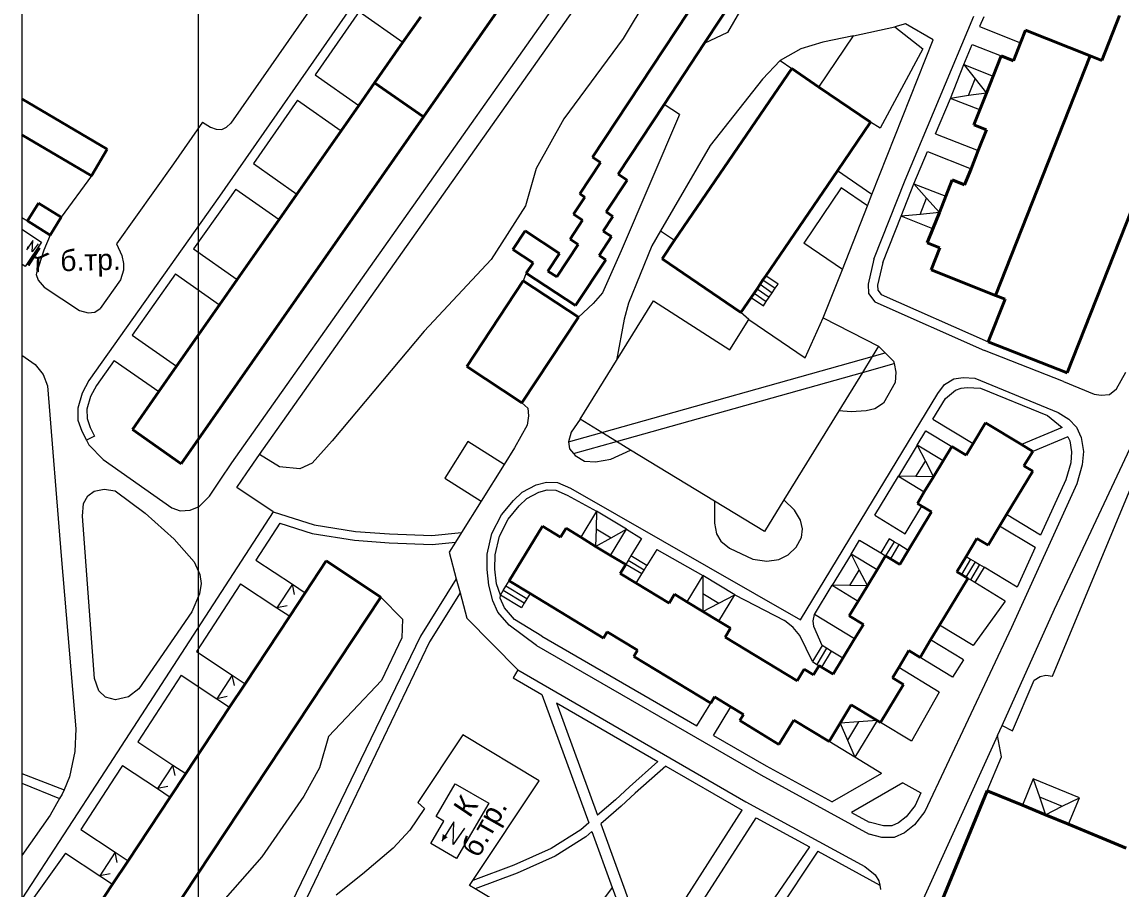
# Model space of a CAD drawing. Extents: x 1000 to 4000, y -5000 to -1000.
# Drawn here: x 1000 to 1208.1, y -3990 to -3826 of the extents above; entities that cross this region are included whole.
import ezdxf
from ezdxf.enums import TextEntityAlignment as Align

# ---------------------------------------------------------------- set-up
doc = ezdxf.new("R2010")
doc.units = 0
doc.header["$MEASUREMENT"] = 0
for name, color, linetype in [('1', 7, 'CONTINUOUS'), ('11', 7, 'CONTINUOUS'), ('16', 7, 'CONTINUOUS'), ('17', 7, 'CONTINUOUS'), ('24', 7, 'CONTINUOUS'), ('40', 7, 'CONTINUOUS'), ('6', 7, 'CONTINUOUS'), ('7', 7, 'CONTINUOUS'), ('границы команд_1', 10, 'CONTINUOUS')]:
    doc.layers.add(name, color=color, linetype=linetype)
doc.styles.get("Standard").update_dxf_attribs({"font": 'txt', "height": 0.2})

msp = doc.modelspace()

# ---------------------------------------------------------------- linework, layer by layer
at = {"layer": '1', "color": 253, "linetype": 'Continuous', "lineweight": 0}
msp.add_line((1000, -3000), (1000, -4000), dxfattribs=at)
at = {"layer": '11', "color": 253, "linetype": 'Continuous', "lineweight": 0}
for p, q in [((1157.43, -3828.62), (1165.27, -3826.88)), ((1165.27, -3826.88), (1170.57, -3831.07)), ((1150.86, -3838.28), (1157.43, -3828.62)), ((1170.57, -3831.07), (1162.5, -3846.09)), ((1162.5, -3846.09), (1160.64, -3844.94)), ((1013.16, -3855.08), (1007.42, -3862.93)), ((1000, -3862.99), (1001.04, -3863.6)), ((1112.55, -3890.03), (1119.54, -3878.75)), ((1119.54, -3878.75), (1134.03, -3888)), ((1134.03, -3888), (1137.59, -3882.3)), ((1137.59, -3882.3), (1148.28, -3889.54)), ((1148.28, -3889.54), (1151.71, -3881.95)), ((1162.17, -3887.29), (1160.94, -3889.29)), ((1105.65, -3901.16), (1112.55, -3890.03)), ((1160.94, -3889.29), (1159.1, -3892.28)), ((1159.1, -3892.28), (1154.63, -3899.53)), ((1195.5, -3937.1), (1214.5, -3896.54)), ((1109.78, -3903.67), (1105.65, -3901.16)), ((1154.63, -3899.53), (1144.25, -3916.39)), ((1112.56, -3905.36), (1109.78, -3903.67)), ((1115.2, -3906.97), (1112.56, -3905.36)), ((1131.09, -3916.63), (1115.2, -3906.97)), ((1140.56, -3922.39), (1131.09, -3916.63)), ((1144.25, -3916.39), (1140.56, -3922.39)), ((1185.54, -3959.11), (1195.5, -3937.1)), ((1184.69, -3961), (1185.54, -3959.11))]:
    msp.add_line(p, q, dxfattribs=at)
msp.add_point((1184.69, -3961), dxfattribs=at)
at = {"layer": '16', "color": 253, "linetype": 'Continuous', "lineweight": 0}
for p, q in [((1000, -3865.17), (1003.69, -3867.61)), ((1003.69, -3867.61), (1000.63, -3872.24)), ((1002.04, -3867.31), (1000.87, -3869.11)), ((1001.93, -3869.44), (1002.04, -3867.31)), ((1003.05, -3867.94), (1001.93, -3869.44)), ((1000.63, -3872.24), (1000, -3871.82)), ((1078.4, -3976.31), (1082.01, -3970.12)), ((1082.01, -3970.12), (1088.37, -3973.82)), ((1088.37, -3973.82), (1082.28, -3984.29)), ((1077.4, -3981.46), (1079.89, -3977.18)), ((1079.89, -3977.18), (1078.4, -3976.31)), ((1081.73, -3977.35), (1079.49, -3981)), ((1081.63, -3981.6), (1081.73, -3977.35)), ((1083.76, -3978.54), (1081.63, -3981.6)), ((1082.28, -3984.29), (1077.4, -3981.46))]:
    msp.add_line(p, q, dxfattribs=at)
for points in [[(1000.87, -3869.11), (1001.43, -3868.74), (1000.98, -3868.43)], [(1079.49, -3981), (1080.59, -3980.24), (1079.67, -3979.65)]]:
    msp.add_solid(points, dxfattribs=at)
at = {"layer": '24', "color": 253, "linetype": 'Continuous', "lineweight": 0}
for p, q in [((1108.58, -3756.66), (1037.4, -3858.95)), ((1039.71, -3909.38), (1129.96, -3781.64)), ((1044.99, -3907.85), (1132.3, -3784.28)), ((1143.6, -3810.7), (1133.55, -3827.94)), ((1060.8, -3814.57), (1039.55, -3845.1)), ((1063.83, -3824), (1055.5, -3835.98)), ((1063.83, -3824), (1072.13, -3829.79)), ((1167.27, -3826.3), (1165.27, -3826.88)), ((1167.2, -3855.89), (1180.2, -3824.88)), ((1172.48, -3829.35), (1167.27, -3826.3)), ((1182.13, -3825.02), (1181.27, -3826.84)), ((1133.55, -3827.94), (1129.18, -3830.06)), ((1181.27, -3826.84), (1189.07, -3829.91)), ((1151.65, -3829.8), (1147.46, -3831.07)), ((1157.43, -3828.62), (1151.65, -3829.8)), ((1160.92, -3858.61), (1172.48, -3829.35)), ((1178.32, -3834.03), (1179.91, -3830.24)), ((1179.91, -3830.24), (1185.36, -3832.39)), ((1147.46, -3831.07), (1143.54, -3833.28)), ((1143.54, -3833.28), (1140.2, -3836.76)), ((1143.54, -3833.28), (1145.72, -3834.77)), ((1055.5, -3835.98), (1063.77, -3841.76)), ((1140.2, -3836.76), (1130.31, -3849.36)), ((1052.16, -3840.78), (1043.81, -3852.78)), ((1052.16, -3840.78), (1060.42, -3846.55)), ((1172.98, -3847.14), (1175.81, -3840.42)), ((1124.49, -3843.46), (1121.61, -3841.57)), ((1034.16, -3844.92), (1028.67, -3852.81)), ((1034.16, -3844.92), (1035.71, -3845.89)), ((1038.7, -3845.89), (1039.55, -3845.1)), ((1124.49, -3843.46), (1113.44, -3869.27)), ((1035.71, -3845.89), (1036.76, -3846.28)), ((1036.76, -3846.28), (1037.81, -3846.33)), ((1037.81, -3846.33), (1038.7, -3845.89)), ((1172.98, -3847.14), (1181.02, -3850.32)), ((1130.31, -3849.36), (1120.9, -3865.47)), ((1168.87, -3856.57), (1171.43, -3850.47)), ((1171.43, -3850.47), (1179.68, -3853.73)), ((1028.67, -3852.81), (1017.92, -3867.96)), ((1043.81, -3852.78), (1052.05, -3858.54)), ((1160.92, -3858.61), (1154.37, -3854.14)), ((1040.47, -3857.58), (1038.82, -3859.94)), ((1040.47, -3857.58), (1048.7, -3863.33)), ((1155.12, -3857.38), (1148.01, -3867.82)), ((1160.08, -3860.76), (1155.12, -3857.38)), ((1161.3, -3870.84), (1167.2, -3855.89)), ((1037.4, -3858.95), (1012.66, -3893.82)), ((1160.08, -3860.76), (1160.92, -3858.61)), ((1038.82, -3859.94), (1032.47, -3868.9)), ((1155.32, -3872.8), (1160.08, -3860.76)), ((1162.98, -3871.5), (1166.45, -3862.72)), ((1120.9, -3865.47), (1119.22, -3868.34)), ((1120.9, -3865.47), (1123.56, -3867.28)), ((1005.31, -3866.3), (1004.14, -3869.12)), ((1017.92, -3867.96), (1018.92, -3870.18)), ((1155.32, -3872.8), (1148.01, -3867.82)), ((1004.14, -3869.12), (1002.73, -3873.52)), ((1032.47, -3868.9), (1040.76, -3874.69)), ((1113.44, -3869.27), (1109.91, -3877.21)), ((1119.22, -3868.34), (1114.82, -3879.17)), ((1018.92, -3870.18), (1019.25, -3871.67)), ((1019.25, -3871.67), (1019.2, -3872.94)), ((1161.3, -3870.84), (1160.19, -3875.61)), ((1162.98, -3871.5), (1161.99, -3875.76)), ((1002.73, -3873.52), (1002.71, -3873.74)), ((1002.71, -3873.74), (1003.05, -3874.82)), ((1019.2, -3872.94), (1018.63, -3874.78)), ((1029.08, -3873.66), (1020.86, -3885.25)), ((1029.08, -3873.66), (1037.42, -3879.49)), ((1151.71, -3881.95), (1155.32, -3872.8)), ((1003.05, -3874.82), (1004.18, -3876.17)), ((1004.18, -3876.17), (1010.9, -3880.57)), ((1018.63, -3874.78), (1014.82, -3880.16)), ((1160.19, -3875.61), (1160.29, -3877.33)), ((1161.99, -3875.76), (1162.04, -3876.7)), ((1109.91, -3877.21), (1108.13, -3879.27)), ((1160.29, -3877.33), (1161.49, -3878.96)), ((1162.04, -3876.7), (1162.65, -3877.52)), ((1162.65, -3877.52), (1182.94, -3886.48)), ((1013.78, -3880.86), (1014.82, -3880.16)), ((1108.13, -3879.27), (1105.33, -3881.81)), ((1114.82, -3879.17), (1114.02, -3882.23)), ((1161.49, -3878.96), (1182.22, -3888.11)), ((1010.9, -3880.57), (1012.54, -3881.03)), ((1012.54, -3881.03), (1013.78, -3880.86)), ((1114.02, -3882.23), (1112.55, -3890.03)), ((1137.59, -3882.3), (1136.1, -3880.93)), ((1151.71, -3881.95), (1162.17, -3887.29)), ((1020.86, -3885.25), (1029.28, -3891.13)), ((1160.94, -3889.29), (1163.45, -3888.58)), ((1162.17, -3887.29), (1163.45, -3888.58)), ((1163.45, -3888.58), (1165, -3890.15)), ((1197.17, -3894), (1182.22, -3888.11)), ((1000, -3889.03), (1002.48, -3890.8)), ((1002.48, -3890.8), (1003.99, -3892.68)), ((1017.48, -3890.02), (1014.13, -3894.74)), ((1017.48, -3890.02), (1025.93, -3895.92)), ((1109.78, -3903.67), (1160.94, -3889.29)), ((1159.1, -3892.28), (1165.1, -3890.59)), ((1165, -3890.15), (1165.1, -3890.59)), ((1165.1, -3890.59), (1165.45, -3892.25)), ((1003.99, -3892.68), (1004.8, -3894.84)), ((1112.56, -3905.36), (1159.1, -3892.28)), ((1165.45, -3892.25), (1165.33, -3894.18)), ((1207.23, -3895.41), (1209, -3892.27)), ((1004.8, -3894.84), (1007.44, -3926.98)), ((1012.66, -3893.82), (1011.38, -3896.21)), ((1014.13, -3894.74), (1012.99, -3896.87)), ((1165.33, -3894.18), (1163.08, -3898.11)), ((1173.36, -3896.3), (1174.68, -3894.56)), ((1174.68, -3894.56), (1176.45, -3893.52)), ((1176.45, -3893.52), (1178.21, -3893.26)), ((1178.21, -3893.26), (1180.39, -3893.36)), ((1180.39, -3893.36), (1196.16, -3899.84)), ((1197.17, -3894), (1202.99, -3896.4)), ((1011.38, -3896.21), (1010.55, -3899.03)), ((1012.99, -3896.87), (1012.29, -3899.26)), ((1164.43, -3911.03), (1173.36, -3896.3)), ((1174.86, -3897.21), (1176.71, -3895.66)), ((1176.71, -3895.66), (1177.83, -3895.25)), ((1177.83, -3895.25), (1178.96, -3895.16)), ((1178.96, -3895.16), (1181.48, -3895.25)), ((1181.48, -3895.25), (1194.18, -3900.47)), ((1202.99, -3896.4), (1204.31, -3896.62)), ((1204.31, -3896.62), (1205.91, -3896.45)), ((1205.91, -3896.45), (1207.23, -3895.41)), ((1010.55, -3899.03), (1010.6, -3901.31)), ((1012.29, -3899.26), (1012.33, -3901)), ((1094.66, -3898.02), (1095.74, -3899.08)), ((1095.74, -3899.08), (1095.89, -3900.48)), ((1161.48, -3899.16), (1159.83, -3899.55)), ((1163.08, -3898.11), (1161.48, -3899.16)), ((1172.46, -3901.15), (1174.86, -3897.21)), ((1010.6, -3901.31), (1011.33, -3903.4)), ((1012.33, -3901), (1012.93, -3902.72)), ((1095.89, -3900.48), (1095.66, -3902.27)), ((1105.65, -3901.16), (1104, -3903.59)), ((1156.97, -3899.73), (1154.63, -3899.53)), ((1159.83, -3899.55), (1156.97, -3899.73)), ((1172.46, -3901.15), (1180.05, -3905.76)), ((1194.18, -3900.47), (1196.95, -3902.73)), ((1196.16, -3899.84), (1198.19, -3901.14)), ((1198.19, -3901.14), (1199.64, -3902.64)), ((1011.33, -3903.4), (1012.21, -3905.13)), ((1012.93, -3902.72), (1013.76, -3904.34)), ((1095.66, -3902.27), (1093.25, -3906.55)), ((1169.49, -3906.05), (1171.15, -3903.33)), ((1171.15, -3903.33), (1176.05, -3906.3)), ((1196.95, -3902.73), (1189.23, -3905.95)), ((1199.64, -3902.64), (1200.52, -3904.61)), ((1013.76, -3904.34), (1012.21, -3905.13)), ((1012.21, -3905.13), (1012.64, -3905.98)), ((1084.38, -3905.38), (1080.03, -3912.31)), ((1091.27, -3909.7), (1084.38, -3905.38)), ((1104, -3903.59), (1103.46, -3905.45)), ((1103.46, -3905.45), (1109.78, -3903.67)), ((1103.46, -3905.45), (1103.64, -3906.77)), ((1104.42, -3907.65), (1112.56, -3905.36)), ((1198.03, -3904.45), (1191.35, -3907.23)), ((1198.03, -3904.45), (1198.39, -3905.24)), ((1198.39, -3905.24), (1198.72, -3907.34)), ((1200.52, -3904.61), (1200.94, -3907.25)), ((1012.64, -3905.98), (1015.37, -3908.75)), ((1093.25, -3906.55), (1091.27, -3909.7)), ((1103.64, -3906.77), (1104.42, -3907.65)), ((1111.48, -3908.68), (1115.2, -3906.97)), ((1198.72, -3907.34), (1198.55, -3909.39)), ((1200.94, -3907.25), (1200.73, -3909.79)), ((1015.37, -3908.75), (1028.37, -3917.89)), ((1037.52, -3912.65), (1039.71, -3909.38)), ((1042.54, -3911.32), (1044.99, -3907.85)), ((1104.42, -3907.65), (1104.75, -3908.01)), ((1104.75, -3908.01), (1106.52, -3909.07)), ((1106.52, -3909.07), (1108.6, -3909.21)), ((1108.6, -3909.21), (1111.48, -3908.68)), ((1198.55, -3909.39), (1197.62, -3912.6)), ((1040.69, -3914.08), (1042.54, -3911.32)), ((1091.27, -3909.7), (1086.92, -3916.63)), ((1155.49, -3925.78), (1164.43, -3911.03)), ((1200.73, -3909.79), (1199.69, -3913.37)), ((1035.48, -3915.7), (1037.52, -3912.65)), ((1080.03, -3912.31), (1086.92, -3916.63)), ((1094.69, -3914.94), (1097.34, -3913.54)), ((1097.34, -3913.54), (1099.31, -3913.03)), ((1099.31, -3913.03), (1101.38, -3913.13)), ((1101.38, -3913.13), (1103.87, -3914.22)), ((1161.45, -3919.32), (1165.92, -3911.94)), ((1199.69, -3913.37), (1187.35, -3940.55)), ((1197.62, -3912.6), (1192.85, -3923.09)), ((1011.66, -3917.09), (1012.44, -3915.61)), ((1012.44, -3915.61), (1013.68, -3914.75)), ((1013.68, -3914.75), (1015.55, -3914.36)), ((1015.55, -3914.36), (1017.66, -3914.68)), ((1017.66, -3914.68), (1023.34, -3918.95)), ((1033.53, -3917.64), (1035.48, -3915.7)), ((1047.56, -3918.69), (1040.69, -3914.08)), ((1093.03, -3916.55), (1094.69, -3914.94)), ((1095.56, -3916.14), (1097.87, -3914.92)), ((1097.87, -3914.92), (1099.46, -3914.5)), ((1099.46, -3914.5), (1101.04, -3914.58)), ((1101.04, -3914.58), (1103.21, -3915.53)), ((1103.21, -3915.53), (1108.8, -3918.54)), ((1103.87, -3914.22), (1147.39, -3939.13)), ((1195.07, -3949.77), (1209.93, -3914.15)), ((1011.43, -3919.5), (1011.66, -3917.09)), ((1028.37, -3917.89), (1029.97, -3918.47)), ((1031.87, -3918.37), (1033.53, -3917.64)), ((1086.92, -3916.63), (1083.19, -3922.59)), ((1090.8, -3919.24), (1093.03, -3916.55)), ((1092.03, -3920.06), (1094.11, -3917.55)), ((1094.11, -3917.55), (1095.56, -3916.14)), ((1131.09, -3916.63), (1131.13, -3920.79)), ((1146.26, -3918.34), (1144.25, -3916.39)), ((1167.2, -3922.81), (1170.37, -3917.59)), ((1013.76, -3950.23), (1011.43, -3919.5)), ((1047.56, -3918.69), (1015.72, -3967.7)), ((1023.34, -3918.95), (1028.79, -3923.86)), ((1029.97, -3918.47), (1031.87, -3918.37)), ((1047.56, -3918.69), (1055.33, -3921.14)), ((1088.98, -3922.77), (1090.8, -3919.24)), ((1090.38, -3923.28), (1092.03, -3920.06)), ((1147.38, -3920.26), (1146.26, -3918.34)), ((1161.45, -3919.32), (1167.2, -3922.81)), ((1192.85, -3923.09), (1186.41, -3919.18)), ((1048.81, -3920.82), (1044.27, -3927.8)), ((1048.81, -3920.82), (1054.95, -3922.76)), ((1055.33, -3921.14), (1063.12, -3922.39)), ((1114.43, -3921.95), (1117.3, -3923.7)), ((1131.13, -3920.79), (1131.48, -3922.82)), ((1147.77, -3921.88), (1147.38, -3920.26)), ((1147.56, -3923.53), (1147.77, -3921.88)), ((1191.79, -3925.44), (1185.08, -3921.38)), ((1028.79, -3923.86), (1032.61, -3928.13)), ((1054.95, -3922.76), (1062.93, -3924.04)), ((1062.93, -3924.04), (1069.49, -3924.51)), ((1063.12, -3922.39), (1069.58, -3922.85)), ((1069.58, -3922.85), (1077.6, -3923.16)), ((1077.6, -3923.16), (1083.19, -3922.59)), ((1083.19, -3922.59), (1082.07, -3924.38)), ((1088.1, -3926.66), (1088.98, -3922.77)), ((1089.57, -3926.83), (1090.38, -3923.28)), ((1117.3, -3923.7), (1115.3, -3927)), ((1131.48, -3922.82), (1132.31, -3924.24)), ((1132.31, -3924.24), (1133.93, -3925.53)), ((1146.59, -3925.35), (1147.56, -3923.53)), ((1156.98, -3926.68), (1158.59, -3924.04)), ((1158.59, -3924.04), (1162.57, -3926.45)), ((1069.49, -3924.51), (1077.66, -3924.83)), ((1077.66, -3924.83), (1082.07, -3924.38)), ((1082.07, -3924.38), (1080.86, -3926.3)), ((1080.86, -3926.3), (1082.21, -3931.34)), ((1120.16, -3925.77), (1118.31, -3928.82)), ((1120.16, -3925.77), (1128.88, -3930.72)), ((1133.93, -3925.53), (1138.36, -3927.65)), ((1145.08, -3926.83), (1146.59, -3925.35)), ((1147.39, -3939.13), (1155.49, -3925.78)), ((1191.79, -3925.44), (1188.38, -3932.94)), ((1007.44, -3926.98), (1010.19, -3959.72)), ((1032.61, -3928.13), (1033.7, -3930.55)), ((1044.27, -3927.8), (1051.19, -3932.38)), ((1088.05, -3929.56), (1088.1, -3926.66)), ((1089.52, -3929.49), (1089.57, -3926.83)), ((1138.36, -3927.65), (1141.04, -3927.98)), ((1141.04, -3927.98), (1143.28, -3927.71)), ((1143.28, -3927.71), (1145.08, -3926.83)), ((1088.36, -3932.56), (1088.05, -3929.56)), ((1089.81, -3932.3), (1089.52, -3929.49)), ((1188.38, -3932.94), (1182.16, -3929.17)), ((1041.36, -3932.28), (1033.03, -3945.1)), ((1033.93, -3932.26), (1033.62, -3934.2)), ((1033.7, -3930.55), (1033.93, -3932.26)), ((1041.36, -3932.28), (1048.25, -3936.83)), ((1082.21, -3931.34), (1075.45, -3942.2)), ((1082.21, -3931.34), (1082.93, -3934.02)), ((1090.59, -3934.43), (1089.81, -3932.3)), ((1186.17, -3935.57), (1180.4, -3932.07)), ((1033.62, -3934.2), (1032.14, -3937.62)), ((1082.93, -3934.02), (1077.18, -3943.25)), ((1082.93, -3934.02), (1084.21, -3938.82)), ((1089.14, -3935.52), (1088.36, -3932.56)), ((1090.53, -3935.02), (1090.59, -3934.43)), ((1134.94, -3934.4), (1144.39, -3939.22)), ((1150.06, -3938.11), (1153.41, -3932.57)), ((1090.12, -3937.64), (1089.14, -3935.52)), ((1091.37, -3936.84), (1090.53, -3935.02)), ((1186.17, -3935.57), (1180.11, -3943.99)), ((1032.14, -3937.62), (1022.1, -3952.17)), ((1092.25, -3940.13), (1090.12, -3937.64)), ((1093.26, -3939.05), (1091.37, -3936.84)), ((1149.82, -3939.29), (1150.06, -3938.11)), ((1157.64, -3942.71), (1150.06, -3938.11)), ((1084.21, -3938.82), (1093.85, -3948.58)), ((1097.44, -3943.94), (1092.25, -3940.13)), ((1098.44, -3942.21), (1093.26, -3939.05)), ((1146, -3940.56), (1144.39, -3939.22)), ((1147.27, -3942.08), (1146, -3940.56)), ((1149.9, -3940.4), (1149.82, -3939.29)), ((1151.48, -3943.97), (1149.9, -3940.4)), ((1187.35, -3940.55), (1170.96, -3975.38)), ((1180.11, -3943.99), (1173.72, -3940.12)), ((1075.45, -3942.2), (1047.49, -4000)), ((1098.44, -3942.21), (1127.79, -3959.16)), ((1149.64, -3947.01), (1147.27, -3942.08)), ((1178.27, -3946.68), (1172.03, -3942.9)), ((1077.18, -3943.25), (1049.95, -4000)), ((1097.44, -3943.94), (1139.88, -3968.45)), ((1033.03, -3945.1), (1039.81, -3949.59)), ((1176.17, -3949.94), (1170.02, -3946.21)), ((1178.27, -3946.68), (1176.17, -3949.94)), ((1093.85, -3948.58), (1092.99, -3950.08)), ((1093.85, -3948.58), (1137.03, -3973.52)), ((1173.67, -3952.82), (1165.98, -3948.15)), ((1014.54, -3952.56), (1013.76, -3950.23)), ((1030.12, -3949.57), (1021.93, -3962.19)), ((1030.12, -3949.57), (1036.87, -3954.04)), ((1092.99, -3950.08), (1098.41, -3953.21)), ((1187.52, -3960.13), (1191.64, -3950.51)), ((1191.64, -3950.51), (1192.78, -3949.85)), ((1192.78, -3949.85), (1193.85, -3949.61)), ((1193.85, -3949.61), (1195.07, -3949.77)), ((1015.79, -3953.73), (1014.54, -3952.56)), ((1022.1, -3952.17), (1020.15, -3953.65)), ((1098.41, -3953.21), (1107.29, -3977.54)), ((1173.67, -3952.82), (1168.39, -3962.09)), ((1017.73, -3954.27), (1015.79, -3953.73)), ((1020.15, -3953.65), (1017.73, -3954.27)), ((1101.21, -3954.83), (1108.97, -3976.09)), ((1101.21, -3954.83), (1120.38, -3965.91)), ((1127.79, -3959.16), (1130.4, -3954.85)), ((1130.93, -3960.97), (1134.21, -3955.57)), ((1168.39, -3962.09), (1162.54, -3958.55)), ((1185.54, -3959.11), (1187.52, -3960.13)), ((1010.19, -3959.72), (1009.98, -3964.03)), ((1083.47, -3960.89), (1074.95, -3973.7)), ((1097.94, -3969.59), (1083.47, -3960.89)), ((1130.93, -3960.97), (1140.86, -3966.71)), ((1184.69, -3961), (1166.98, -4000)), ((1185.46, -3965.06), (1184.69, -3961)), ((1021.93, -3962.19), (1028.58, -3966.58)), ((1009.98, -3964.03), (1009.01, -3968.82)), ((1162.75, -3968.17), (1157.66, -3965.09)), ((1182.73, -3971.46), (1185.46, -3965.06)), ((1015.72, -3967.7), (1000, -3991.89)), ((1019.02, -3966.66), (1017.57, -3968.9)), ((1019.02, -3966.66), (1025.63, -3971.03)), ((1120.38, -3965.91), (1115.02, -3970.7)), ((1121.89, -3966.78), (1116.12, -3971.92)), ((1121.89, -3966.78), (1136.33, -3975.12)), ((1140.86, -3966.71), (1153.4, -3973.55)), ((1000, -3968.2), (1007.96, -3971.27)), ((1000, -3970.01), (1007.12, -3972.95)), ((1009.01, -3968.82), (1007.96, -3971.27)), ((1017.57, -3968.9), (1011.14, -3978.8)), ((1085.35, -3988.44), (1097.94, -3969.59)), ((1139.88, -3968.45), (1160.39, -3979.66)), ((1162.75, -3968.17), (1153.4, -3973.55)), ((1166.77, -3969.93), (1157.03, -3975.54)), ((1166.77, -3969.93), (1170.19, -3971.85)), ((1007.61, -3972.09), (1007.12, -3972.95)), ((1007.96, -3971.27), (1007.61, -3972.09)), ((1115.02, -3970.7), (1112.36, -3973.16)), ((1116.12, -3971.92), (1113.46, -3974.38)), ((1170.19, -3971.85), (1169.07, -3974.22)), ((1007.12, -3972.95), (1005.34, -3976.08)), ((1074.95, -3973.7), (1076.2, -3974.82)), ((1112.36, -3973.16), (1108.97, -3976.09)), ((1137.03, -3973.52), (1159.54, -3985.81)), ((1005.34, -3976.08), (1000, -3983.68)), ((1076.2, -3974.82), (1073.45, -3978.94)), ((1113.46, -3974.38), (1109.58, -3977.74)), ((1120.41, -4000), (1136.33, -3975.12)), ((1157.03, -3975.54), (1160.39, -3977.37)), ((1169.07, -3974.22), (1167.42, -3976.36)), ((1170.96, -3975.38), (1168.99, -3977.92)), ((1107.29, -3977.54), (1105.78, -3978.85)), ((1109.58, -3977.74), (1117.71, -4000)), ((1123.95, -4000), (1138.97, -3976.55)), ((1138.97, -3976.55), (1149.1, -3982.06)), ((1163.11, -3978.1), (1160.39, -3977.37)), ((1164.67, -3978.1), (1163.11, -3978.1)), ((1165.92, -3977.53), (1164.67, -3978.1)), ((1167.42, -3976.36), (1165.92, -3977.53)), ((1168.99, -3977.92), (1167.07, -3979.43)), ((1011.14, -3978.8), (1017.65, -3983.1)), ((1073.45, -3978.94), (1070.3, -3982.34)), ((1105.78, -3978.85), (1100.18, -3982.38)), ((1106.76, -3980.17), (1100.96, -3983.84)), ((1107.9, -3979.19), (1106.76, -3980.17)), ((1107.9, -3979.19), (1111.75, -3989.74)), ((1162.82, -3980.31), (1160.39, -3979.66)), ((1165.15, -3980.31), (1162.82, -3980.31)), ((1167.07, -3979.43), (1165.15, -3980.31)), ((1070.3, -3982.34), (1064.47, -3987.24)), ((1100.18, -3982.38), (1093.11, -3985.52)), ((1149.1, -3982.06), (1136.75, -4000)), ((1008.23, -3983.27), (1000, -3994.72)), ((1008.23, -3983.27), (1014.71, -3987.55)), ((1100.96, -3983.84), (1093.73, -3987.04)), ((1150.66, -3982.91), (1139.26, -4000)), ((1150.66, -3982.91), (1162.39, -3989.3)), ((1093.11, -3985.52), (1085.35, -3988.44)), ((1159.54, -3985.81), (1161.51, -3987.35)), ((1064.47, -3987.24), (1059.5, -3991.23)), ((1084.71, -3989.4), (1085.35, -3988.44)), ((1093.73, -3987.04), (1085.79, -3990.04)), ((1161.51, -3987.35), (1162.24, -3988.48)), ((1162.24, -3988.48), (1162.39, -3989.3)), ((1085.79, -3990.04), (1084.71, -3989.4)), ((1101.07, -3999.1), (1085.79, -3990.04)), ((1111.75, -3989.74), (1115.5, -4000)), ((1162.39, -3989.3), (1162.55, -3990.16))]:
    msp.add_line(p, q, dxfattribs=at)
at = {"layer": '40', "color": 253, "linetype": 'Continuous', "lineweight": 0}
for p, q in [((1124.35, -3811.5), (1113.83, -3829.07)), ((1113.83, -3829.07), (1102.59, -3844.28)), ((1102.59, -3844.28), (1097.33, -3853.7)), ((1097.33, -3853.7), (1095.34, -3860.76)), ((1095.34, -3860.76), (1088.81, -3870.9)), ((1088.81, -3870.9), (1076.12, -3884.48)), ((1095.47, -3873.49), (1094.89, -3874.94)), ((1076.12, -3884.48), (1058.75, -3905.26)), ((1058.75, -3905.26), (1054.94, -3909.43)), ((1048.78, -3910.15), (1044.99, -3907.85)), ((1054.94, -3909.43), (1052.58, -3910.51)), ((1052.58, -3910.51), (1048.78, -3910.15)), ((1067.93, -3934.8), (1072.04, -3938.99)), ((1072.04, -3938.99), (1071.9, -3942.53)), ((1071.9, -3942.53), (1068.08, -3950.58)), ((1068.08, -3950.58), (1062.56, -3956.38)), ((1062.56, -3956.38), (1058.03, -3961.18)), ((1058.03, -3961.18), (1056.33, -3967.12)), ((1056.33, -3967.12), (1053.36, -3972.49)), ((1053.36, -3972.49), (1045.43, -3983.94)), ((1045.43, -3983.94), (1037.09, -3993.41)), ((1111.75, -3989.74), (1107.84, -3994.94))]:
    msp.add_line(p, q, dxfattribs=at)
at = {"layer": '6', "color": 253, "linetype": 'Continuous', "lineweight": 40}
for p, q in [((1122.71, -3777.07), (1076, -3843.94)), ((1132.08, -3815.05), (1108.04, -3851.57)), ((1129.18, -3830.06), (1136.96, -3818.25)), ((1072.13, -3829.79), (1075.48, -3825)), ((1207.77, -3824.74), (1204.42, -3833.23)), ((1189.07, -3829.91), (1190.01, -3827.54)), ((1190.01, -3827.54), (1202.22, -3832.36)), ((1066.76, -3837.48), (1072.13, -3829.79)), ((1121.61, -3841.57), (1129.18, -3830.06)), ((1187.72, -3833.33), (1189.07, -3829.91)), ((1222.29, -3830.47), (1197.89, -3892.37)), ((1185.36, -3832.39), (1183.86, -3836.21)), ((1202.22, -3832.36), (1184.34, -3877.7)), ((1185.36, -3832.39), (1187.72, -3833.33)), ((1204.42, -3833.23), (1202.22, -3832.36)), ((1123.56, -3867.28), (1145.72, -3834.77)), ((1145.72, -3834.77), (1150.86, -3838.28)), ((1183.86, -3836.21), (1182.6, -3839.41)), ((1063.77, -3841.76), (1066.76, -3837.48)), ((1076, -3843.94), (1066.76, -3837.48)), ((1150.86, -3838.28), (1160.64, -3844.94)), ((1000, -3840.49), (1016.15, -3850.03)), ((1182.6, -3839.41), (1181.34, -3842.6)), ((1060.42, -3846.55), (1063.77, -3841.76)), ((1112.9, -3854.79), (1121.61, -3841.57)), ((1181.34, -3842.6), (1180.21, -3845.44)), ((1076, -3843.94), (1030.15, -3909.58)), ((1160.64, -3844.94), (1154.37, -3854.14)), ((1052.05, -3858.54), (1060.42, -3846.55)), ((1180.21, -3845.44), (1182.58, -3846.38)), ((1181.02, -3850.32), (1182.58, -3846.38)), ((1013.16, -3855.08), (1000, -3847.31)), ((1016.15, -3850.03), (1013.16, -3855.08)), ((1179.68, -3853.73), (1181.02, -3850.32)), ((1109.5, -3852.53), (1105.59, -3858.48)), ((1108.04, -3851.57), (1109.5, -3852.53)), ((1114.59, -3855.9), (1112.9, -3854.79)), ((1154.37, -3854.14), (1140.83, -3874)), ((1178.47, -3856.8), (1179.68, -3853.73)), ((1110.62, -3861.92), (1114.59, -3855.9)), ((1176.1, -3855.86), (1174.89, -3858.95)), ((1176.1, -3855.86), (1178.47, -3856.8)), ((1048.7, -3863.33), (1052.05, -3858.54)), ((1106.54, -3859.11), (1104.42, -3862.32)), ((1105.59, -3858.48), (1106.54, -3859.11)), ((1174.89, -3858.95), (1173.68, -3862.02)), ((1003.14, -3860.25), (1001.04, -3863.6)), ((1007.42, -3862.93), (1003.14, -3860.25)), ((1001.04, -3863.6), (1005.31, -3866.3)), ((1005.31, -3866.3), (1007.42, -3862.93)), ((1040.76, -3874.69), (1048.7, -3863.33)), ((1106.15, -3863.46), (1103.76, -3867.08)), ((1104.42, -3862.32), (1106.15, -3863.46)), ((1110.05, -3865.54), (1111.88, -3862.75)), ((1111.88, -3862.75), (1110.62, -3861.92)), ((1173.68, -3862.02), (1172.46, -3865.09)), ((1095.29, -3865.48), (1092.94, -3869.04)), ((1101.78, -3869.76), (1095.29, -3865.48)), ((1111.64, -3866.59), (1110.05, -3865.54)), ((1172.46, -3865.09), (1171.4, -3867.78)), ((1103.76, -3867.08), (1105.28, -3868.08)), ((1109.3, -3870.14), (1111.64, -3866.59)), ((1121.18, -3870.77), (1123.56, -3867.28)), ((1171.4, -3867.78), (1173.77, -3868.71)), ((1092.94, -3869.04), (1096.75, -3871.55)), ((1099.58, -3873.1), (1101.78, -3869.76)), ((1105.28, -3868.08), (1101.25, -3874.2)), ((1172.12, -3872.88), (1173.77, -3868.71)), ((1096.75, -3871.55), (1095.47, -3873.49)), ((1104.81, -3879.64), (1110.53, -3870.95)), ((1110.53, -3870.95), (1109.3, -3870.14)), ((1136.1, -3880.93), (1121.18, -3870.77)), ((1095.47, -3873.49), (1104.81, -3879.64)), ((1101.25, -3874.2), (1099.58, -3873.1)), ((1140.83, -3874), (1140.29, -3874.79)), ((1184.34, -3877.7), (1172.12, -3872.88)), ((1037.42, -3879.49), (1040.76, -3874.69)), ((1084.22, -3891.15), (1094.89, -3874.94)), ((1094.89, -3874.94), (1105.33, -3881.81)), ((1139.73, -3875.61), (1139.16, -3876.44)), ((1140.29, -3874.79), (1139.73, -3875.61)), ((1138.04, -3878.09), (1136.1, -3880.93)), ((1138.6, -3877.26), (1138.04, -3878.09)), ((1139.16, -3876.44), (1138.6, -3877.26)), ((1182.94, -3886.48), (1186.13, -3878.4)), ((1186.13, -3878.4), (1184.34, -3877.7)), ((1029.28, -3891.13), (1037.42, -3879.49)), ((1105.33, -3881.81), (1094.66, -3898.02)), ((1197.89, -3892.37), (1182.94, -3886.48)), ((1025.93, -3895.92), (1029.28, -3891.13)), ((1094.66, -3898.02), (1084.22, -3891.15)), ((1020.9, -3903.12), (1025.93, -3895.92)), ((1030.15, -3909.58), (1020.9, -3903.12)), ((1182.43, -3901.83), (1180.05, -3905.76)), ((1189.23, -3905.95), (1182.43, -3901.83)), ((1176.05, -3906.3), (1174.4, -3909.02)), ((1178.73, -3907.93), (1176.05, -3906.3)), ((1180.05, -3905.76), (1178.73, -3907.93)), ((1191.35, -3907.23), (1189.23, -3905.95)), ((1189.68, -3909.97), (1191.35, -3907.23)), ((1174.4, -3909.02), (1172.56, -3912.05)), ((1186.41, -3919.18), (1191.38, -3911)), ((1191.38, -3911), (1189.68, -3909.97)), ((1172.56, -3912.05), (1170.83, -3914.91)), ((1170.83, -3914.91), (1169.52, -3917.07)), ((1170.37, -3917.59), (1169.52, -3917.07)), ((1172.2, -3918.7), (1170.37, -3917.59)), ((1172.2, -3918.7), (1167.8, -3925.96)), ((1185.08, -3921.38), (1186.41, -3919.18)), ((1098.52, -3921.37), (1092.24, -3931.72)), ((1101.98, -3923.47), (1098.52, -3921.37)), ((1103, -3921.79), (1101.98, -3923.47)), ((1105.79, -3923.49), (1103, -3921.79)), ((1182.9, -3924.98), (1185.08, -3921.38)), ((1108.61, -3925.2), (1105.79, -3923.49)), ((1180.8, -3923.7), (1178.74, -3927.1)), ((1182.9, -3924.98), (1180.8, -3923.7)), ((1111.42, -3926.91), (1108.61, -3925.2)), ((1167.8, -3925.96), (1166.17, -3928.64)), ((1053.63, -3933.99), (1057.61, -3927.97)), ((1057.61, -3927.97), (1067.93, -3934.8)), ((1114.3, -3928.65), (1111.42, -3926.91)), ((1163.49, -3927.01), (1161.88, -3929.66)), ((1164.4, -3927.56), (1163.49, -3927.01)), ((1166.17, -3928.64), (1164.4, -3927.56)), ((1178.74, -3927.1), (1176.99, -3930)), ((1113.28, -3930.32), (1114.3, -3928.65)), ((1116.29, -3932.15), (1113.28, -3930.32)), ((1161.88, -3929.66), (1160.05, -3932.68)), ((1177.84, -3930.51), (1176.99, -3930)), ((1092.24, -3931.72), (1096.19, -3934.11)), ((1122.52, -3935.93), (1116.29, -3932.15)), ((1173.72, -3940.12), (1179.08, -3931.27)), ((1178.69, -3931.03), (1177.84, -3930.51)), ((1179.08, -3931.27), (1178.69, -3931.03)), ((1050.68, -3938.44), (1053.63, -3933.99)), ((1096.19, -3934.11), (1110.12, -3942.56)), ((1122.52, -3935.93), (1123.54, -3934.26)), ((1125.87, -3935.67), (1123.54, -3934.26)), ((1160.05, -3932.68), (1158.31, -3935.55)), ((1067.93, -3934.8), (1024.81, -4000)), ((1128.9, -3937.51), (1125.87, -3935.67)), ((1158.31, -3935.55), (1156.61, -3938.36)), ((1042.25, -3951.2), (1050.68, -3938.44)), ((1131.94, -3939.35), (1128.9, -3937.51)), ((1159.29, -3939.98), (1156.61, -3938.36)), ((1134.14, -3940.69), (1131.94, -3939.35)), ((1133.12, -3942.36), (1134.14, -3940.69)), ((1159.29, -3939.98), (1157.64, -3942.71)), ((1172.03, -3942.9), (1173.72, -3940.12)), ((1110.82, -3941.4), (1110.12, -3942.56)), ((1116.53, -3944.86), (1110.82, -3941.4)), ((1146.75, -3950.63), (1133.12, -3942.36)), ((1157.64, -3942.71), (1155.42, -3946.36)), ((1170.02, -3946.21), (1172.03, -3942.9)), ((1115.83, -3946.02), (1116.53, -3944.86)), ((1167.92, -3944.94), (1165.98, -3948.15)), ((1170.02, -3946.21), (1167.92, -3944.94)), ((1115.83, -3946.02), (1130.4, -3954.85)), ((1155.42, -3946.36), (1153.58, -3949.4)), ((1148.09, -3948.43), (1146.75, -3950.63)), ((1149.85, -3949.5), (1148.09, -3948.43)), ((1150.9, -3947.77), (1149.85, -3949.5)), ((1151.35, -3948.05), (1150.9, -3947.77)), ((1153.58, -3949.4), (1151.35, -3948.05)), ((1165.98, -3948.15), (1164.8, -3950.09)), ((1039.31, -3955.65), (1042.25, -3951.2)), ((1164.8, -3950.09), (1166.9, -3951.36)), ((1162.54, -3958.55), (1166.9, -3951.36)), ((1130.4, -3954.85), (1131.11, -3953.69)), ((1134.21, -3955.57), (1131.11, -3953.69)), ((1154.89, -3958.66), (1157, -3955.19)), ((1157, -3955.19), (1161.88, -3958.14)), ((1031.01, -3968.19), (1039.31, -3955.65)), ((1136.6, -3957.02), (1134.21, -3955.57)), ((1135.9, -3958.18), (1136.6, -3957.02)), ((1135.9, -3958.18), (1143.31, -3962.68)), ((1143.31, -3962.68), (1146.1, -3958.08)), ((1146.1, -3958.08), (1152.79, -3962.13)), ((1152.79, -3962.13), (1154.89, -3958.66)), ((1161.88, -3958.14), (1162.54, -3958.55)), ((1028.07, -3972.64), (1031.01, -3968.19)), ((1182.73, -3971.46), (1170.96, -4000)), ((1189.4, -3974.21), (1182.73, -3971.46)), ((1020.08, -3984.71), (1028.07, -3972.64)), ((1193.75, -3976.01), (1189.4, -3974.21)), ((1198.1, -3977.8), (1193.75, -3976.01)), ((1209.03, -3982.31), (1198.1, -3977.8)), ((1017.14, -3989.16), (1020.08, -3984.71)), ((1009.97, -4000), (1017.14, -3989.16))]:
    msp.add_line(p, q, dxfattribs=at)
at = {"layer": '7', "color": 253, "linetype": 'Continuous', "lineweight": 0}
for p, q in [((1175.81, -3840.42), (1178.32, -3834.03)), ((1178.32, -3834.03), (1183.86, -3836.21)), ((1178.32, -3834.03), (1180.46, -3836.72)), ((1179.2, -3839.91), (1180.46, -3836.72)), ((1180.46, -3836.72), (1182.6, -3839.41)), ((1179.2, -3839.91), (1175.81, -3840.42)), ((1181.34, -3842.6), (1175.81, -3840.42)), ((1182.6, -3839.41), (1179.2, -3839.91)), ((1182.6, -3839.41), (1182.6, -3839.41)), ((1166.45, -3862.72), (1168.87, -3856.57)), ((1168.87, -3856.57), (1174.89, -3858.95)), ((1168.87, -3856.57), (1171.27, -3859.3)), ((1170.06, -3862.37), (1171.27, -3859.3)), ((1171.27, -3859.3), (1173.68, -3862.02)), ((1170.06, -3862.37), (1166.45, -3862.72)), ((1172.46, -3865.09), (1166.45, -3862.72)), ((1173.68, -3862.02), (1170.06, -3862.37)), ((1173.68, -3862.02), (1173.68, -3862.02)), ((1143.15, -3875.59), (1140.83, -3874)), ((1139.73, -3875.61), (1142.05, -3877.2)), ((1140.29, -3874.79), (1142.62, -3876.37)), ((1142.05, -3877.2), (1142.62, -3876.37)), ((1142.62, -3876.37), (1143.15, -3875.59)), ((1138.04, -3878.09), (1140.36, -3879.68)), ((1138.6, -3877.26), (1140.92, -3878.85)), ((1139.16, -3876.44), (1141.49, -3878.02)), ((1140.92, -3878.85), (1141.49, -3878.02)), ((1141.49, -3878.02), (1142.05, -3877.2)), ((1140.36, -3879.68), (1140.92, -3878.85)), ((1169.49, -3906.05), (1165.92, -3911.94)), ((1174.4, -3909.02), (1169.49, -3906.05)), ((1169.49, -3906.05), (1171.03, -3909.05)), ((1169.24, -3911.99), (1171.03, -3909.05)), ((1171.03, -3909.05), (1172.56, -3912.05)), ((1165.92, -3911.94), (1170.83, -3914.91)), ((1169.24, -3911.99), (1165.92, -3911.94)), ((1172.56, -3912.05), (1169.24, -3911.99)), ((1172.56, -3912.05), (1172.56, -3912.05)), ((1108.8, -3918.54), (1105.79, -3923.49)), ((1108.8, -3918.54), (1108.7, -3921.87)), ((1114.43, -3921.95), (1108.8, -3918.54)), ((1108.7, -3921.87), (1108.61, -3925.2)), ((1108.7, -3921.87), (1111.52, -3923.57)), ((1111.42, -3926.91), (1114.43, -3921.95)), ((1111.52, -3923.57), (1114.43, -3921.95)), ((1108.61, -3925.2), (1111.52, -3923.57)), ((1164.2, -3923.77), (1162.57, -3926.45)), ((1165.12, -3924.33), (1164.2, -3923.77)), ((1108.61, -3925.2), (1108.61, -3925.2)), ((1165.12, -3924.33), (1163.49, -3927.01)), ((1166.03, -3924.88), (1164.4, -3927.56)), ((1166.03, -3924.88), (1165.12, -3924.33)), ((1167.8, -3925.96), (1166.03, -3924.88)), ((1114.78, -3927.85), (1114.3, -3928.65)), ((1115.3, -3927), (1114.78, -3927.85)), ((1117.79, -3929.68), (1114.78, -3927.85)), ((1118.31, -3928.82), (1115.3, -3927)), ((1156.98, -3926.68), (1153.41, -3932.57)), ((1161.88, -3929.66), (1156.98, -3926.68)), ((1156.98, -3926.68), (1158.52, -3929.68)), ((1162.57, -3926.45), (1163.49, -3927.01)), ((1179.6, -3927.61), (1177.84, -3930.51)), ((1180.45, -3928.13), (1178.69, -3931.03)), ((1178.74, -3927.1), (1179.6, -3927.61)), ((1179.6, -3927.61), (1180.45, -3928.13)), ((1180.45, -3928.13), (1181.31, -3928.65)), ((1117.33, -3930.43), (1114.3, -3928.65)), ((1116.29, -3932.15), (1117.33, -3930.43)), ((1117.33, -3930.43), (1117.79, -3929.68)), ((1117.79, -3929.68), (1118.31, -3928.82)), ((1156.73, -3932.63), (1158.52, -3929.68)), ((1158.52, -3929.68), (1160.05, -3932.68)), ((1181.31, -3928.65), (1179.55, -3931.55)), ((1182.16, -3929.17), (1180.4, -3932.07)), ((1181.31, -3928.65), (1182.16, -3929.17)), ((1051.19, -3932.38), (1048.25, -3936.83)), ((1051.59, -3934.34), (1051.19, -3932.38)), ((1051.19, -3932.38), (1053.63, -3933.99)), ((1091.63, -3932.72), (1092.24, -3931.72)), ((1128.88, -3930.72), (1125.87, -3935.67)), ((1134.94, -3934.4), (1128.88, -3930.72)), ((1128.88, -3930.72), (1128.89, -3934.12)), ((1179.55, -3931.55), (1179.08, -3931.27)), ((1180.4, -3932.07), (1179.55, -3931.55)), ((1090.59, -3934.43), (1091.11, -3933.58)), ((1094.54, -3936.83), (1090.59, -3934.43)), ((1091.11, -3933.58), (1091.63, -3932.72)), ((1095.06, -3935.97), (1091.11, -3933.58)), ((1095.58, -3935.12), (1091.63, -3932.72)), ((1096.19, -3934.11), (1095.58, -3935.12)), ((1128.89, -3934.12), (1131.92, -3935.96)), ((1128.89, -3934.12), (1128.9, -3937.51)), ((1131.92, -3935.96), (1134.94, -3934.4)), ((1131.94, -3939.35), (1134.94, -3934.4)), ((1153.41, -3932.57), (1158.31, -3935.55)), ((1156.73, -3932.63), (1153.41, -3932.57)), ((1160.05, -3932.68), (1156.73, -3932.63)), ((1160.05, -3932.68), (1160.05, -3932.68)), ((1050.21, -3936.43), (1048.25, -3936.83)), ((1095.06, -3935.97), (1094.54, -3936.83)), ((1095.58, -3935.12), (1095.06, -3935.97)), ((1128.9, -3937.51), (1131.92, -3935.96)), ((1048.25, -3936.83), (1050.68, -3938.44)), ((1128.9, -3937.51), (1128.9, -3937.51)), ((1151.48, -3943.97), (1149.64, -3947.01)), ((1152.34, -3944.49), (1150.5, -3947.53)), ((1153.19, -3945.01), (1151.35, -3948.05)), ((1152.34, -3944.49), (1151.48, -3943.97)), ((1153.19, -3945.01), (1152.34, -3944.49)), ((1155.42, -3946.36), (1153.19, -3945.01)), ((1149.64, -3947.01), (1150.5, -3947.53)), ((1150.5, -3947.53), (1150.9, -3947.77)), ((1039.81, -3949.59), (1036.87, -3954.04)), ((1040.21, -3951.55), (1039.81, -3949.59)), ((1039.81, -3949.59), (1042.25, -3951.2)), ((1038.83, -3953.64), (1036.87, -3954.04)), ((1036.87, -3954.04), (1039.31, -3955.65)), ((1158.39, -3958.4), (1154.89, -3958.66)), ((1154.89, -3958.66), (1156.28, -3961.87)), ((1154.89, -3958.66), (1154.89, -3958.66)), ((1158.39, -3958.4), (1156.28, -3961.87)), ((1161.88, -3958.14), (1157.66, -3965.09)), ((1161.88, -3958.14), (1158.39, -3958.4)), ((1157.66, -3965.09), (1152.79, -3962.13)), ((1156.28, -3961.87), (1157.66, -3965.09)), ((1028.58, -3966.58), (1025.63, -3971.03)), ((1028.97, -3968.54), (1028.58, -3966.58)), ((1028.58, -3966.58), (1031.01, -3968.19)), ((1191.47, -3969.19), (1189.4, -3974.21)), ((1200.18, -3972.78), (1191.47, -3969.19)), ((1191.47, -3969.19), (1192.61, -3972.6)), ((1027.59, -3970.63), (1025.63, -3971.03)), ((1025.63, -3971.03), (1028.07, -3972.64)), ((1192.61, -3972.6), (1196.96, -3974.39)), ((1192.61, -3972.6), (1193.75, -3976.01)), ((1196.96, -3974.39), (1200.18, -3972.78)), ((1198.1, -3977.8), (1200.18, -3972.78)), ((1193.75, -3976.01), (1196.96, -3974.39)), ((1193.75, -3976.01), (1193.75, -3976.01)), ((1017.65, -3983.1), (1014.71, -3987.55)), ((1018.05, -3985.06), (1017.65, -3983.1)), ((1017.65, -3983.1), (1020.08, -3984.71)), ((1016.67, -3987.15), (1014.71, -3987.55)), ((1014.71, -3987.55), (1017.14, -3989.16))]:
    msp.add_line(p, q, dxfattribs=at)
at = {"layer": 'границы команд_1', "color": 251, "lineweight": 0}
msp.add_lwpolyline([(1033.44, -1863.26), (3102.46, -1863.26), (3102.46, -4710.9), (1033.44, -4710.9)], close=True, dxfattribs=at)

# ---------------------------------------------------------------- texts
at = {"layer": '17', "color": 253, "linetype": 'Continuous', "lineweight": 0}
for s, rotation, p in [('К', 327.5053, (1003, -3870.84)), ('б.тр.', 1.4377, (1012.98, -3871.47)), ('К', 55.9567, (1083.98, -3974.35)), ('б.тр.', 60.6164, (1087.9, -3978.6))]:
    msp.add_text(s, height=4, rotation=rotation, dxfattribs=at).set_placement(p, align=Align.MIDDLE)

doc.saveas('drawing.dxf')
